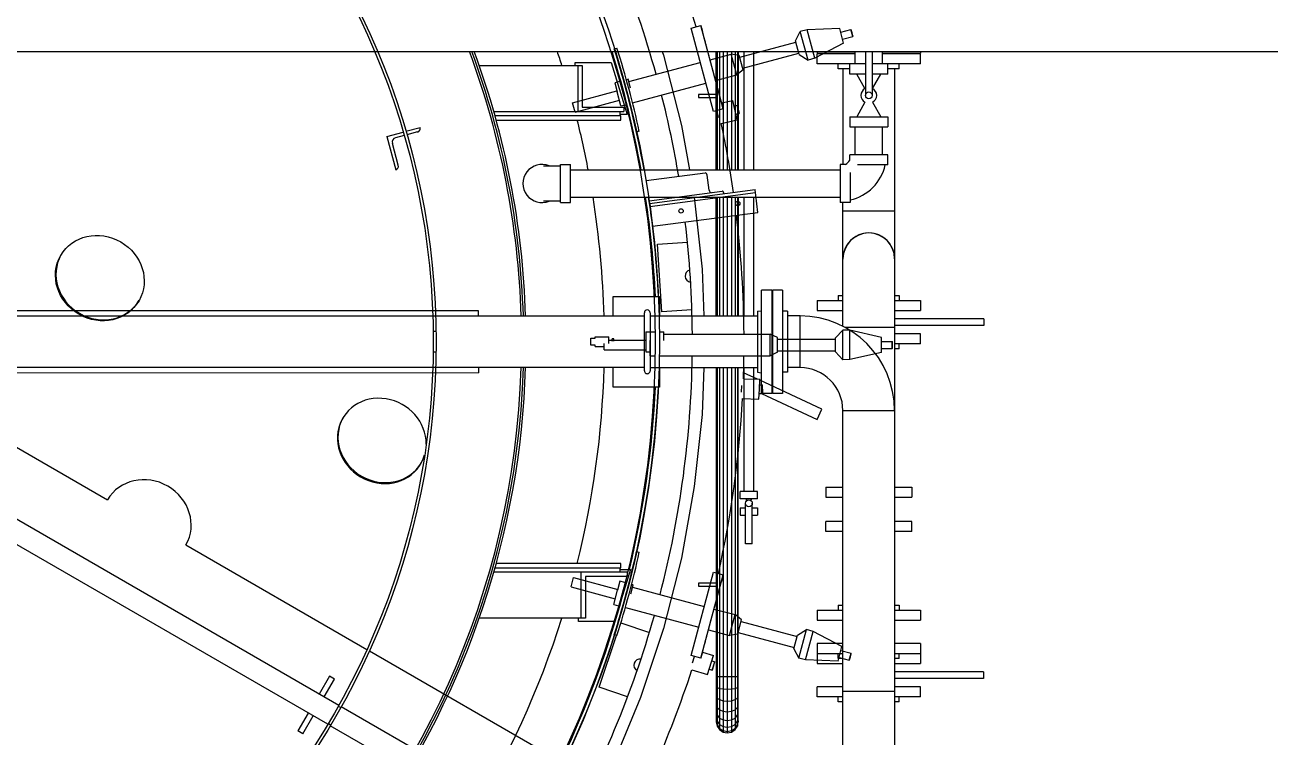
# Model space of a CAD drawing. Header units: metres. Extents: x 0 to 63075, y 0 to 44550.
# Drawn here: x 54203.9 to 54617.4, y 38887.9 to 39124.4 of the extents above; entities that cross this region are included whole.
import ezdxf

# ---------------------------------------------------------------- set-up
doc = ezdxf.new("R2010")
doc.units = ezdxf.units.M
doc.header["$LTSCALE"] = 75
for name, color, linetype in [('GSB', 7, 'Continuous'), ('ML6', 1, 'Continuous'), ('SDM', 7, 'Continuous'), ('SL1', 8, 'Continuous')]:
    doc.layers.add(name, color=color, linetype=linetype)
doc.styles.add('ROMANS', font='ROMANS.SHX')
doc.dimstyles.new('75___1-75', dxfattribs={"dimscale": 75, "dimtxt": 2.5, "dimasz": 2, "dimexe": 1.5, "dimexo": 1, "dimgap": 0.5, "dimtad": 1, "dimdec": 0, "dimzin": 12, "dimtxsty": 'ROMANS', "dimcen": 0, "dimclrd": 256, "dimclre": 256, "dimclrt": 3, "dimazin": 3, "dimtfac": 1, "dimtdec": 0, "dimtmove": 0, "dimatfit": 0, "dimfxl": 1, "dimlwd": -1, "dimlwe": -1, "dimarcsym": 0})

# ---------------------------------------------------------------- blocks, each defined once
blk = doc.blocks.new('A$C6bae614f')
at = {"layer": 'SL1'}
for p, q in [((376590.2, 35347.8), (376611.7, 35353.5)), ((376661, 35169.3), (376611.7, 35353.5)), ((376639.6, 35163.5), (376590.2, 35347.8)), ((376820.7, 35319.7), (376831.6, 35340.5)), ((376847, 35344.3), (376831.6, 35340.5)), ((376848.6, 35277.2), (376831.6, 35340.5)), ((376918.6, 35347.3), (376847, 35344.3)), ((376863.8, 35281.6), (376847, 35344.3)), ((376927.3, 35314.8), (376918.6, 35347.3)), ((376920.9, 35338.5), (376943.4, 35344.6)), ((376924.9, 35323.6), (376947.5, 35329.5)), ((376947.5, 35329.5), (376943.4, 35344.6)), ((376944.3, 35344), (376943.4, 35344.6)), ((376946.1, 35337.2), (376944.3, 35344)), ((376947.9, 35330.5), (376946.1, 35337.2)), ((376947.9, 35330.5), (376947.5, 35329.5)), ((371508.3, 35296), (387557.8, 35295.5)), ((376420.1, 35302.2), (376426.2, 35303.8)), ((376526.4, 35295.9), (376529, 35288.1)), ((376645.7, 35034.3), (376645.7, 35295.8)), ((376647.6, 35295.8), (376647.5, 35034.3)), ((376652.8, 35295.8), (376652.8, 35034.3)), ((376660.8, 35295.8), (376660.7, 35034.3)), ((376670.1, 35295.8), (376670.1, 35034.3)), ((376679.4, 35295.8), (376679.4, 35034.3)), ((376687.3, 35295.8), (376687.3, 35034.3)), ((376692.6, 35295.8), (376692.6, 35034.3)), ((376694.5, 35295.8), (376694.5, 35034.3)), ((376697.7, 35283.8), (376821.4, 35317)), ((376707.3, 35034.3), (376707.3, 35295.8)), ((376728.6, 35034.3), (376728.6, 35295.8)), ((376828.8, 35289.7), (376820.7, 35319.7)), ((376927.3, 35314.8), (376863.8, 35281.6)), ((376868.7, 35295.8), (376868.7, 35292.7)), ((376952.8, 35268.6), (376952.8, 35295.8)), ((376975.5, 35295.8), (376975.5, 35199.1)), ((376990.5, 35295.8), (376990.5, 35199.1)), ((377013.1, 35268.6), (377013.1, 35295.8)), ((377097.3, 35295.8), (377097.3, 35292.7)), ((376333.4, 35272.1), (376413.4, 35272.1)), ((376333.4, 35265), (376333.4, 35272.1)), ((376413.4, 35272.1), (376448.4, 35157.1)), ((376452.1, 35229.6), (376610.5, 35272)), ((376529, 35288.1), (376568.7, 35132.4)), ((376632, 35277.8), (376678.7, 35290.3)), ((376691.1, 35244.2), (376678.7, 35290.3)), ((376696.7, 35287.3), (376678.7, 35290.3)), ((376705.2, 35255.8), (376696.7, 35287.3)), ((376704.2, 35259.3), (376828, 35292.4)), ((376828.8, 35289.7), (376848.6, 35277.2)), ((376863.8, 35281.6), (376848.6, 35277.2)), ((376868.7, 35292.7), (376952.8, 35292.7)), ((376952.8, 35291.1), (376868.7, 35291.1)), ((376868.7, 35268.8), (376868.7, 35291.1)), ((376952.8, 35268.8), (376868.7, 35268.8)), ((376915.5, 35257.8), (376915.5, 35268.8)), ((376975.5, 35268.6), (376940.9, 35268.6)), ((376940.9, 35246.3), (376940.9, 35268.6)), ((377025, 35268.6), (376990.5, 35268.6)), ((377013.1, 35292.7), (377097.3, 35292.7)), ((377097.3, 35291.1), (377013.1, 35291.1)), ((377097.3, 35268.8), (377013.1, 35268.8)), ((377025, 35246.3), (377025, 35268.6)), ((377050.4, 35257.8), (377050.4, 35268.8)), ((377097.3, 35268.8), (377097.3, 35291.1)), ((376121.6, 35265), (376349.3, 35265)), ((376339.7, 35265), (376339.7, 35163.4)), ((376349.3, 35265), (376349.3, 35173)), ((376644.3, 35231.7), (376691.1, 35244.2)), ((376705.2, 35255.8), (376691.1, 35244.2)), ((376940.9, 35257.8), (376915.5, 35257.8)), ((376925.8, 35257.8), (376925.8, 35046.2)), ((376975.5, 35246.3), (376940.9, 35246.3)), ((376974.5, 35214.2), (376956.5, 35246.3)), ((377025, 35246.3), (376990.5, 35246.3)), ((376991.4, 35214.2), (377009.4, 35246.3)), ((377050.4, 35257.8), (377025, 35257.8)), ((377040.1, 35257.8), (377040.1, 33729.7)), ((376431.8, 35229.6), (376421.3, 35226.8)), ((376421.3, 35226.8), (376426.5, 35207.2)), ((376441, 35232.1), (376441, 35232.1)), ((376450.7, 35234.7), (376447, 35233.7)), ((376456, 35215.1), (376450.7, 35234.7)), ((376460.7, 35182.5), (376622.9, 35225.9)), ((376328.2, 35182.7), (376426.1, 35208.9)), ((376333.7, 35162.2), (376431.6, 35188.4)), ((376435, 35175.6), (376426.5, 35207.2)), ((376606.6, 35200.9), (376606.6, 35194.6)), ((376645.7, 35200.9), (376606.6, 35200.9)), ((376606.6, 35194.6), (376645.7, 35194.6)), ((376657.6, 35182.3), (376682.4, 35188)), ((376692.3, 35145.2), (376682.4, 35188)), ((376153.8, 35163.4), (376441.3, 35163.4)), ((376333.7, 35162.2), (376328.2, 35182.7)), ((376349.3, 35173), (376441.3, 35173)), ((376432.8, 35163.4), (376432.8, 35153.9)), ((376435, 35175.6), (376445.4, 35178.4)), ((376441.3, 35173), (376441.3, 35163.4)), ((376661, 35169.3), (376639.6, 35163.5)), ((376646.8, 35164.1), (376650.1, 35149.9)), ((376685.2, 35176), (376692, 35177.6)), ((376689.5, 35157.2), (376696.3, 35158.8)), ((376696.3, 35158.8), (376692, 35177.6)), ((376694.2, 35168.2), (376692, 35177.6)), ((376694.2, 35168.2), (376696.3, 35158.8)), ((376974.5, 35183.9), (376956.5, 35151.8)), ((376991.4, 35183.9), (377009.4, 35151.8)), ((376435.1, 35153.9), (376156.5, 35153.9)), ((376159.1, 35144.4), (376435.1, 35144.4)), ((376448.4, 35157.1), (376432.8, 35157.1)), ((376435.1, 35144.4), (376435.1, 35153.9)), ((376568.7, 35132.4), (376586.4, 35034.3)), ((376656.8, 35136.9), (376692.3, 35145.2)), ((376940.9, 35151.8), (377025, 35151.8)), ((376940.9, 35151.8), (376940.9, 35129.6)), ((377025, 35151.8), (377025, 35129.6)), ((375917.2, 35108.2), (375953.6, 35117.9)), ((375917.2, 35108.2), (375936.9, 35034.6)), ((375955.8, 35110.2), (375936.7, 35105.1)), ((375959.7, 35119.6), (375990.8, 35127.9)), ((375985.1, 35118.1), (375961.9, 35111.9)), ((376475.6, 35119.6), (376469.5, 35118)), ((376940.9, 35129.6), (377025, 35129.6)), ((376952.8, 35067.7), (376952.8, 35129.6)), ((377013.1, 35067.7), (377013.1, 35129.6)), ((375942.6, 35044.4), (375929.6, 35092.9)), ((377025, 35067.7), (376940.9, 35067.7)), ((376940.9, 35055.6), (376940.9, 35067.7)), ((377025, 35045.4), (377025, 35067.7)), ((376264.1, 35043), (376301.4, 35043)), ((376301.4, 34962.1), (376301.4, 35046.2)), ((376301.4, 35046.2), (376323.6, 35046.2)), ((376323.6, 34962.1), (376323.6, 35046.2)), ((376323.6, 35034.3), (376919.5, 35034.3)), ((376621.5, 35027.4), (376490.4, 35010.2)), ((376630, 34989.8), (376625.6, 35022.9)), ((376919.5, 35046.2), (376919.5, 34962.1)), ((376931.6, 35046.2), (376919.5, 35046.2)), ((376941.7, 35028.8), (376941.7, 34962.1)), ((377025, 35045.4), (376958.3, 35045.4)), ((376301.4, 34965.3), (376264.1, 34965.3)), ((376323.6, 34974), (376919.5, 34974)), ((376497.3, 34966.2), (376658.5, 34987.5)), ((376498.2, 34960), (376731.4, 34990.7)), ((376499.2, 34953.7), (376732.2, 34984.4)), ((376597.2, 34974), (376614.3, 34814.7)), ((376645.7, 34711.3), (376645.7, 34974)), ((376647.5, 34974), (376647.5, 34711.3)), ((376652.8, 34974), (376652.8, 34711.3)), ((376660.7, 34974), (376660.7, 34711.3)), ((376662.8, 34981.6), (376662.6, 34983)), ((376670.1, 34974), (376670.1, 34711.3)), ((376679.4, 34974), (376679.4, 34711.3)), ((376687.3, 34974), (376687.3, 34711.3)), ((376692.6, 34974), (376692.6, 34711.3)), ((376694.5, 34974), (376694.5, 34711.3)), ((376707.3, 34711.3), (376707.3, 34974)), ((376728.6, 34711.3), (376728.6, 34974)), ((376731.5, 34989.3), (376731.4, 34990.7)), ((376732.2, 34984.4), (376731.5, 34989.3)), ((376733, 34978.4), (376732.2, 34984.4)), ((376738, 34940.3), (376733, 34978.4)), ((376301.4, 34962.1), (376323.6, 34962.1)), ((376498.4, 34960), (376498.5, 34958.6)), ((376498.5, 34958.6), (376500, 34947.7)), ((376500, 34947.7), (376504.3, 34914.6)), ((376505, 34909.6), (376738, 34940.3)), ((376941.7, 34962.1), (376919.5, 34962.1)), ((376925.8, 34688.6), (376925.8, 34962.1)), ((377040.1, 34942.7), (376925.8, 34942.7)), ((376504.3, 34914.6), (376505, 34909.6)), ((376515.6, 34870), (376582, 34874.3)), ((376525.4, 34720.3), (376515.6, 34870)), ((376614.3, 34814.7), (376618, 34711.3)), ((376418.1, 34754.2), (376520.1, 34754.2)), ((376418.1, 34711.3), (376418.1, 34754.2)), ((376520.1, 34754.2), (376520.1, 34711.3)), ((376746.1, 34539.9), (376746.1, 34768.5)), ((376768.5, 34768.5), (376746.1, 34768.5)), ((376768.5, 34768.5), (376768.5, 34539.9)), ((376770.1, 34768.5), (376770.1, 34539.9)), ((376792.4, 34768.5), (376770.1, 34768.5)), ((376792.4, 34768.5), (376792.4, 34539.9)), ((376868.7, 34745.5), (376925.8, 34745.5)), ((376868.7, 34745.5), (376868.7, 34723.2)), ((376915.5, 34756.5), (376925.8, 34756.5)), ((376915.5, 34756.5), (376915.5, 34745.5)), ((377040.1, 34756.5), (377050.4, 34756.5)), ((377040.1, 34745.5), (377097.3, 34745.5)), ((377050.4, 34756.5), (377050.4, 34745.5)), ((377097.3, 34745.5), (377097.3, 34723.2)), ((376120.1, 34722.4), (374662.2, 34722.5)), ((376120.1, 34711.3), (376120.1, 34722.4)), ((376486.7, 34589.9), (376486.7, 34718.5)), ((376499.4, 34718.5), (376499.4, 34589.9)), ((376591.8, 34724.6), (376525.4, 34720.3)), ((376736.8, 34721.6), (376746.1, 34722.7)), ((376736.8, 34721.6), (376736.8, 34586.7)), ((376770.1, 34732.8), (376768.5, 34732.8)), ((376803.4, 34721.6), (376792.4, 34721.6)), ((376803.4, 34721.6), (376803.4, 34586.7)), ((376868.7, 34723.2), (376925.8, 34723.2)), ((377040.1, 34723.2), (377097.3, 34723.2)), ((374370.1, 34711.4), (376486.7, 34711.3)), ((376499.4, 34711.3), (376736.8, 34711.3)), ((376831, 34711.3), (376803.4, 34711.3)), ((376830.9, 34597), (376831, 34711.3)), ((377237, 34704.9), (377040.1, 34704.9)), ((377237, 34689.9), (377040.1, 34689.9)), ((377237, 34704.9), (377237, 34689.9)), ((376026.3, 34676.7), (376019.9, 34676.7)), ((376378.2, 34661.9), (376378.2, 34664.8)), ((376378.2, 34664.8), (376408.2, 34664.8)), ((376408.2, 34650.7), (376408.2, 34664.8)), ((376490.1, 34676.2), (376490.1, 34632.2)), ((376490.1, 34676.2), (376510.5, 34676.2)), ((376520, 34676.2), (376530.1, 34676.2)), ((376530.1, 34656.9), (376530.1, 34676.2)), ((376530.1, 34671.1), (376764.7, 34671.1)), ((376764.7, 34623.4), (376764.7, 34671.1)), ((376781.3, 34663.6), (376764.7, 34671.1)), ((376781.3, 34630.9), (376781.3, 34663.6)), ((376909.4, 34662.8), (376925.4, 34680)), ((376909.4, 34631.7), (376909.4, 34662.8)), ((376925.4, 34614.4), (376925.4, 34680)), ((376941.2, 34679.7), (376925.4, 34680)), ((377040.1, 34685.7), (376931.2, 34685.7)), ((376941.2, 34614.8), (376941.2, 34679.7)), ((377011.1, 34664), (376941.2, 34679.7)), ((377011.1, 34630.4), (377011.1, 34664)), ((377097.3, 34671.6), (377040.1, 34671.6)), ((377097.3, 34649.3), (377097.3, 34671.6)), ((376368.2, 34661.9), (376378.2, 34661.9)), ((376368.2, 34646.4), (376368.2, 34661.9)), ((376378.2, 34646.4), (376368.2, 34646.4)), ((376378.2, 34643.5), (376378.2, 34646.4)), ((376378.2, 34643.5), (376398.2, 34643.5)), ((376398.2, 34636.6), (376398.2, 34650.7)), ((376398.2, 34636.6), (376490.1, 34636.6)), ((376408.2, 34657.9), (376415.7, 34657.9)), ((376415.7, 34657.7), (376415.7, 34660.7)), ((376415.7, 34660.7), (376418.9, 34660.7)), ((376418.9, 34660.6), (376415.7, 34660.6)), ((376418.9, 34656.2), (376415.7, 34656.2)), ((376415.7, 34655.8), (376415.7, 34656.2)), ((376418.9, 34660.6), (376418.9, 34660.7)), ((376418.9, 34657.7), (376418.9, 34660.6)), ((376418.9, 34657.9), (376490.1, 34657.9)), ((376418.9, 34655.8), (376418.9, 34656.2)), ((376499.6, 34623.4), (376499.6, 34656.9)), ((376781.3, 34659.9), (376909.4, 34659.9)), ((377011.1, 34655), (377034.4, 34655.1)), ((377011.1, 34639.5), (377034.4, 34639.4)), ((377034.4, 34639.4), (377034.4, 34655.1)), ((377035.1, 34654.2), (377034.4, 34655.1)), ((377035.1, 34640.3), (377034.4, 34639.4)), ((377035.1, 34640.3), (377035.1, 34654.2)), ((377097.3, 34649.3), (377040.1, 34649.3)), ((377050.4, 34638.3), (377040.1, 34638.3)), ((377050.4, 34638.3), (377050.4, 34649.3)), ((376019.9, 34631.7), (376026.3, 34631.7)), ((376490.1, 34632.2), (376499.6, 34632.2)), ((376499.6, 34623.4), (376510.3, 34623.4)), ((376519.9, 34623.4), (376764.7, 34623.4)), ((376781.3, 34630.9), (376764.7, 34623.4)), ((376781.3, 34634.5), (376909.4, 34634.5)), ((376909.4, 34631.7), (376925.4, 34614.4)), ((376941.2, 34614.8), (376925.4, 34614.4)), ((377011.1, 34630.4), (376941.2, 34614.8)), ((376486.7, 34597), (374370.1, 34597.1)), ((374662.2, 34586), (376120.1, 34585.9)), ((376120.1, 34597), (376120.1, 34585.9)), ((376418.1, 34554.2), (376418.1, 34597)), ((376499.4, 34597), (376736.8, 34597)), ((376520.1, 34597), (376520.1, 34554.2)), ((376618, 34597), (376614.3, 34493.7)), ((376645.7, 34597), (376645.6, 33816.3)), ((376647.5, 34597), (376647.5, 33807.2)), ((376652.8, 34597), (376652.8, 33796.5)), ((376660.7, 34597), (376660.7, 33791.2)), ((376670.1, 34597), (376670, 33789.4)), ((376679.4, 34597), (376679.4, 33794.3)), ((376687.3, 34597), (376687.3, 33799.4)), ((376692.6, 34597), (376692.6, 33804.4)), ((376694.4, 33816.3), (376694.5, 34597)), ((376736.9, 34571.5), (376706.2, 34585.9)), ((376707.3, 34323.1), (376707.3, 34597)), ((376728.6, 34323.1), (376728.6, 34597)), ((376736.8, 34586.7), (376746.1, 34585.6)), ((376803.4, 34586.7), (376792.4, 34586.7)), ((376830.9, 34597), (376803.4, 34597)), ((374849.7, 34565), (375300.1, 34305)), ((376520.1, 34554.2), (376418.1, 34554.2)), ((376701.2, 34557.5), (376700.7, 34542.9)), ((376705.8, 34572.6), (376741.7, 34571.4)), ((376741, 34549.4), (376741.7, 34571.4)), ((376741.3, 34559.1), (376748.3, 34558.8)), ((376879.4, 34505.1), (376741.7, 34569.3)), ((376747.6, 34539.5), (376748.3, 34558.8)), ((376748, 34549.1), (376748.3, 34558.8)), ((376770.1, 34575.5), (376768.5, 34575.5)), ((375810.9, 33850.2), (374642, 34525.1)), ((376703.8, 34528.6), (376740.2, 34527.4)), ((376740.2, 34527.4), (376741, 34549.4)), ((376740.7, 34539.7), (376747.6, 34539.5)), ((376745.4, 34539.6), (376868.7, 34482.1)), ((376768.5, 34539.9), (376746.1, 34539.9)), ((376748, 34549.1), (376747.6, 34539.5)), ((376792.4, 34539.9), (376770.1, 34539.9)), ((376868.7, 34482.1), (376879.4, 34505.1)), ((376925.8, 33729.7), (376925.8, 34502.2)), ((376925.8, 34502.2), (377040.1, 34502.2)), ((375786.8, 33808.4), (374617.8, 34483.3)), ((376614.3, 34493.7), (376597.2, 34334)), ((376597.2, 34334), (376568.6, 34175.9)), ((376887.7, 34332.7), (376925.8, 34332.7)), ((376887.7, 34332.7), (376887.7, 34310.4)), ((377040.1, 34332.7), (377078.2, 34332.7)), ((377078.2, 34332.7), (377078.2, 34310.4)), ((376737, 34323.1), (376698.9, 34323.1)), ((376698.9, 34307.2), (376698.9, 34323.1)), ((376737, 34307.2), (376698.9, 34307.2)), ((376714, 34303.5), (376711.8, 34307.2)), ((376721.8, 34303.5), (376724.1, 34307.2)), ((376737, 34307.2), (376737, 34323.1)), ((376887.7, 34310.4), (376925.8, 34310.4)), ((377040.1, 34310.4), (377078.2, 34310.4)), ((376698.9, 34286.9), (376710.4, 34286.9)), ((376698.9, 34286.9), (376698.9, 34271.1)), ((376710.4, 34207.1), (376710.4, 34297.1)), ((376725.4, 34207.1), (376725.4, 34297.1)), ((376725.4, 34286.9), (376737, 34286.9)), ((376737, 34286.9), (376737, 34271.1)), ((376698.9, 34271.1), (376710.4, 34271.1)), ((376725.4, 34271.1), (376737, 34271.1)), ((376925.8, 34257), (376887.7, 34257)), ((376887.7, 34234.7), (376887.7, 34257)), ((377078.2, 34257), (377040.1, 34257)), ((377078.2, 34234.7), (377078.2, 34257)), ((376925.8, 34234.7), (376887.7, 34234.7)), ((377078.2, 34234.7), (377040.1, 34234.7)), ((375473.3, 34205), (375873.3, 33974)), ((376725.4, 34207.1), (376710.4, 34207.1)), ((376469.4, 34190.4), (376475.5, 34188.7)), ((376568.6, 34175.9), (376528.9, 34020.3)), ((376448.6, 34144.9), (376153.8, 34144.9)), ((376156.5, 34154.4), (376435, 34154.4)), ((376435, 34164), (376159.1, 34164)), ((376347, 34043.3), (376347, 34144.9)), ((376456, 34150.9), (376421, 34035.9)), ((376432.7, 34154.4), (376432.7, 34144.9)), ((376432.7, 34150.9), (376456, 34150.9)), ((376435, 34154.4), (376435, 34164)), ((376448.6, 34144.9), (376448.6, 34135.4)), ((376590.2, 33960.6), (376639.5, 34144.8)), ((376611.6, 33954.8), (376661, 34139)), ((376639.5, 34144.8), (376661, 34139)), ((376324.6, 34112.3), (376330.1, 34132.8)), ((376324.6, 34112.3), (376422.5, 34086.1)), ((376330.1, 34132.8), (376427.9, 34106.6)), ((376356.6, 34135.4), (376356.6, 34043.3)), ((376448.6, 34135.4), (376356.6, 34135.4)), ((376432.8, 34124.5), (376427.5, 34104.9)), ((376443.3, 34121.7), (376432.8, 34124.5)), ((376452.4, 34119.2), (376452.4, 34119.2)), ((376457, 34097), (376462.2, 34116.6)), ((376462.2, 34116.6), (376458.5, 34117.6)), ((376460.8, 34111.5), (376619.3, 34069.1)), ((376606.6, 34120.1), (376606.6, 34113.8)), ((376645.7, 34120.1), (376606.6, 34120.1)), ((376606.6, 34113.8), (376645.7, 34113.8)), ((376419, 34073.3), (376427.5, 34104.9)), ((376419, 34073.3), (376429.4, 34070.5)), ((376444.7, 34066.4), (376606.9, 34022.9)), ((376640.7, 34063.3), (376687.4, 34050.8)), ((376868.6, 34060.7), (376925.8, 34060.7)), ((376868.6, 34060.7), (376868.6, 34038.3)), ((376915.5, 34071.6), (376925.8, 34071.6)), ((376915.5, 34071.6), (376915.5, 34060.7)), ((377040.1, 34071.6), (377050.4, 34071.6)), ((377040.1, 34060.7), (377097.2, 34060.7)), ((377050.4, 34071.6), (377050.4, 34060.7)), ((377097.2, 34060.7), (377097.2, 34038.3)), ((376356.6, 34043.3), (376121.6, 34043.3)), ((376341, 34035.9), (376341, 34043.3)), ((376421, 34035.9), (376341, 34035.9)), ((376434.8, 34032.4), (376434.8, 34032.5)), ((376434.8, 34032.5), (376497.8, 34011.1)), ((376675.1, 34004.7), (376687.4, 34050.8)), ((376701.6, 34039.2), (376687.4, 34050.8)), ((376693.1, 34007.6), (376701.6, 34039.2)), ((376700.6, 34035.7), (376824.4, 34002.5)), ((376868.6, 34038.3), (376925.8, 34038.3)), ((377040.1, 34038.3), (377097.2, 34038.3)), ((376386.6, 33890.5), (376425.4, 34004.7)), ((376426.2, 34004.5), (376420.1, 34006.1)), ((376528.9, 34020.3), (376478.2, 33867.9)), ((376628.3, 34017.2), (376675.1, 34004.7)), ((376693.1, 34007.6), (376675.1, 34004.7)), ((376694, 34011.1), (376817.8, 33978)), ((376817.1, 33975.2), (376825.1, 34005.3)), ((376825.1, 34005.3), (376845, 34017.8)), ((376828, 33954.4), (376845, 34017.8)), ((376843.4, 33950.7), (376860.2, 34013.4)), ((376860.2, 34013.4), (376845, 34017.8)), ((376923.7, 33980.2), (376860.2, 34013.4)), ((376817.1, 33975.2), (376828, 33954.4)), ((376868.6, 33986.8), (376868.6, 33942.8)), ((376925.8, 33986.8), (376868.6, 33986.8)), ((376915, 33947.7), (376923.7, 33980.2)), ((377097.2, 33986.8), (377040.1, 33986.8)), ((377097.2, 33986.8), (377097.2, 33942.8)), ((375878.9, 33970.8), (376299.7, 33727.8)), ((376611.6, 33954.8), (376590.2, 33960.6)), ((376596.8, 33957.4), (376592.5, 33943.5)), ((376615.1, 33967.8), (376639.5, 33960.4)), ((376626.6, 33918.3), (376639.5, 33960.4)), ((376635.9, 33948.6), (376642.6, 33946.5)), ((376636.9, 33928), (376642.6, 33946.5)), ((376639.8, 33937.3), (376642.6, 33946.5)), ((376843.4, 33950.7), (376828, 33954.4)), ((376915, 33947.7), (376843.4, 33950.7)), ((376925.8, 33964.4), (376868.6, 33964.4)), ((376915.5, 33953.5), (376915.5, 33964.4)), ((376925.8, 33953.5), (376915.5, 33953.5)), ((376917.3, 33956.4), (376939.8, 33950.3)), ((376921.3, 33971.4), (376943.9, 33965.5)), ((376939.8, 33950.3), (376943.9, 33965.5)), ((376940.6, 33951), (376939.8, 33950.3)), ((376940.6, 33951), (376942.5, 33957.7)), ((376942.5, 33957.7), (376944.3, 33964.5)), ((376944.3, 33964.5), (376943.9, 33965.5)), ((377097.2, 33964.4), (377040.1, 33964.4)), ((377050.4, 33953.5), (377040.1, 33953.5)), ((377050.4, 33953.5), (377050.4, 33964.4)), ((376591.8, 33928.9), (376626.6, 33918.3)), ((376630.2, 33930.1), (376636.9, 33928)), ((376639.8, 33937.3), (376636.9, 33928)), ((376868.6, 33942.8), (376925.8, 33942.8)), ((377040.1, 33942.8), (377097.2, 33942.8)), ((377236.9, 33924.5), (377040.1, 33924.5)), ((377236.9, 33924.5), (377236.9, 33909.5)), ((375790.7, 33914.8), (375767.8, 33875.1)), ((375778.8, 33868.8), (375801.7, 33908.5)), ((375801.7, 33908.5), (375790.7, 33914.8)), ((376645.6, 33913.8), (376694.4, 33913.8)), ((376645.6, 33891.5), (376647.5, 33889.4)), ((376692.6, 33889.4), (376694.4, 33891.5)), ((376925.8, 33891.2), (376868.6, 33891.2)), ((376868.6, 33868.9), (376868.6, 33891.2)), ((377236.9, 33909.5), (377040.1, 33909.5)), ((377097.2, 33891.2), (377040.1, 33891.2)), ((377097.2, 33868.9), (377097.2, 33891.2)), ((376449.6, 33869), (376386.6, 33890.5)), ((376478.2, 33867.9), (376416.7, 33719.5)), ((376645.6, 33870.4), (376647.5, 33866.3)), ((376647.5, 33889.4), (376652.8, 33887.7)), ((376647.5, 33866.3), (376652.8, 33862.9)), ((376652.8, 33887.7), (376660.7, 33886.5)), ((376660.7, 33886.5), (376670, 33886.1)), ((376670, 33886.1), (376679.4, 33886.5)), ((376679.4, 33886.5), (376687.3, 33887.7)), ((376687.3, 33887.7), (376692.6, 33889.4)), ((376687.3, 33862.9), (376692.6, 33866.3)), ((376692.6, 33866.3), (376694.4, 33870.4)), ((376925.8, 33868.9), (376868.6, 33868.9)), ((376915.5, 33857.9), (376915.5, 33868.9)), ((376925.8, 33881.7), (377040.1, 33881.7)), ((377097.2, 33868.9), (377040.1, 33868.9)), ((377050.4, 33857.9), (377050.4, 33868.9)), ((375810.1, 33848.8), (375815.6, 33845.6)), ((376235.7, 33604.9), (375816.4, 33847)), ((376645.6, 33851.4), (376647.5, 33845.6)), ((376647.5, 33845.6), (376652.8, 33840.7)), ((376652.8, 33862.9), (376660.7, 33860.6)), ((376652.8, 33840.7), (376660.7, 33837.4)), ((376660.7, 33860.6), (376670, 33859.8)), ((376660.7, 33837.4), (376670, 33836.2)), ((376670, 33859.8), (376679.4, 33860.6)), ((376670, 33836.2), (376679.4, 33837.4)), ((376679.4, 33860.6), (376687.3, 33862.9)), ((376679.4, 33837.4), (376687.3, 33840.7)), ((376687.3, 33840.7), (376692.6, 33845.6)), ((376692.6, 33845.6), (376694.4, 33851.4)), ((376925.8, 33857.9), (376915.5, 33857.9)), ((377050.4, 33857.9), (377040.1, 33857.9)), ((375743.6, 33833.3), (375720.7, 33793.6)), ((375731.7, 33787.2), (375754.6, 33826.9)), ((375793.1, 33806.6), (375787.6, 33809.8)), ((376645.6, 33835.6), (376647.5, 33828.3)), ((376645.6, 33823.7), (376647.5, 33815.3)), ((376645.6, 33816.3), (376647.5, 33807.2)), ((376645.6, 33816.3), (376645.6, 33813.8)), ((376645.6, 33813.8), (376647.5, 33804.4)), ((376647.5, 33828.3), (376652.8, 33822.1)), ((376647.5, 33815.3), (376652.8, 33808.1)), ((376652.8, 33822.1), (376660.7, 33818)), ((376660.7, 33818), (376670, 33816.5)), ((376670, 33816.5), (376679.4, 33818)), ((376679.4, 33818), (376687.3, 33822.1)), ((376687.3, 33822.1), (376692.6, 33828.3)), ((376687.3, 33808.1), (376692.6, 33815.3)), ((376692.6, 33828.3), (376694.4, 33835.6)), ((376692.6, 33815.3), (376694.4, 33823.7)), ((376692.6, 33807.2), (376694.4, 33816.3)), ((376692.6, 33804.4), (376694.4, 33813.8)), ((376694.4, 33816.3), (376694.4, 33813.8)), ((375731.7, 33787.2), (375720.7, 33793.6)), ((376202.2, 33568.5), (375792.3, 33805.2)), ((376647.5, 33807.2), (376652.8, 33799.4)), ((376647.5, 33807.2), (376647.5, 33804.4)), ((376647.5, 33804.4), (376652.8, 33796.5)), ((376652.8, 33808.1), (376660.7, 33803.4)), ((376652.8, 33799.4), (376660.7, 33794.3)), ((376652.8, 33796.5), (376660.7, 33791.2)), ((376660.7, 33803.4), (376670, 33801.7)), ((376660.7, 33794.3), (376670, 33792.5)), ((376660.7, 33791.2), (376670, 33789.4)), ((376670, 33801.7), (376679.4, 33803.4)), ((376670, 33792.5), (376679.4, 33794.3)), ((376670, 33789.4), (376679.4, 33791.2)), ((376679.4, 33803.4), (376687.3, 33808.1)), ((376679.4, 33794.3), (376687.3, 33799.4)), ((376679.4, 33791.2), (376687.3, 33796.5)), ((376679.4, 33794.3), (376679.4, 33791.2)), ((376687.3, 33799.4), (376692.6, 33807.2)), ((376687.3, 33796.5), (376692.6, 33804.4)), ((376687.3, 33799.4), (376687.3, 33796.5))]:
    blk.add_line(p, q, dxfattribs=at)
for centre, radius in [((374370.1, 34654.2), 2150), ((374370.1, 34654.2), 2140.5), ((374370.1, 34654.2), 1656.3), ((374370.1, 34654.2), 1650), ((376983, 35199.1), 7.5), ((376568, 34943.5), 4.76), ((376693.2, 34960), 4.76), ((376717.9, 34297.1), 7.5)]:
    blk.add_circle(centre, radius, dxfattribs=at)
for centre, radius, start, end in [((374370.1, 34654.2), 2222.8, 15.4353, 29.2043), ((374370.1, 34654.2), 2337.1, 17.3367, 26.9195), ((374370.1, 34654.2), 1855, 159.76, 358.2327), ((374370.1, 34654.2), 1845.2, 1.773, 20.348), ((374370.1, 34654.2), 1850, 1.7684, 20.2934), ((374370.1, 34654.2), 1855, 1.7636, 20.2363), ((374370.1, 34654.2), 2028.5, 17.5242, 18.4396), ((374370.1, 34654.2), 2143.5, 10.2139, 17.4175), ((374370.1, 34654.2), 2150, 12.4554, 17.5408), ((374370.1, 34654.2), 2150, 10.1827, 17.3632), ((374370.1, 34654.2), 2156.3, 12.4629, 17.5334), ((376983, 35199.1), 17.4, 119.2105, 240.7857), ((376983, 35199.1), 17.4, 299.2105, 60.7857), ((374370.1, 34654.2), 2222.8, 9.4626, 14.2043), ((374370.1, 34654.2), 2028.5, 10.7998, 13.9828), ((374370.1, 34654.2), 2337.1, 8.1208, 11.9195), ((375939.2, 35095.5), 10, 104.9981, 194.9981), ((375983.1, 35125.8), 8, 284.9981, 14.9981), ((376919.5, 35067.7), 24.6, 299.4074, 330.5888), ((375934.9, 35042.3), 8, 284.9981, 14.9981), ((376260.1, 35004.2), 42, 67.5869, 292.4094), ((376919.5, 35067.7), 102.4, 282.5324, 347.4638), ((374370.1, 34654.2), 2028.5, 1.6126, 9.0699), ((374370.1, 34654.2), 2143.5, 2.6721, 8.5794), ((374370.1, 34654.2), 2150, 2.664, 8.5533), ((374370.1, 34654.2), 2222.8, 0.4353, 6.8434), ((374370.1, 34654.2), 2337.1, 0.4139, 6.8754), ((376983, 34837.7), 57.1, 359.9981, 179.9981), ((376983, 34837.7), 57.2, 359.4622, 180.534), ((376590.3, 34799.7), 13.5, 103.0844, 264.4119), ((376493.1, 34718.5), 6.35, 359.9981, 179.9981), ((376830.9, 34502.2), 209.1, 359.9981, 89.9981), ((374370.1, 34654.2), 2150, 181.1828, 357.3322), ((374370.1, 34654.2), 2222.8, 345.4353, 359.2043), ((374370.1, 34654.2), 2337.1, 357.9982, 359.2431), ((374370.1, 34654.2), 1845.2, 270.072, 358.2233), ((374370.1, 34654.2), 1850, 270.0718, 358.2279), ((374370.1, 34654.2), 2028.5, 346.0134, 358.3837), ((376493.1, 34589.9), 6.35, 179.9981, 359.9981), ((376830.9, 34502.2), 94.8, 359.9981, 89.9981), ((374370.1, 34654.2), 2143.5, 346.4192, 357.3242), ((374370.1, 34654.2), 2337.1, 347.3367, 356.9195), ((374370.1, 34654.2), 2150, 342.4554, 347.5408), ((374370.1, 34654.2), 2156.3, 342.4629, 347.5334), ((374370.1, 34654.2), 2143.5, 286.3021, 345.1114), ((374370.1, 34654.2), 2028.5, 287.2423, 342.472), ((374370.1, 34654.2), 2222.8, 330.4353, 344.2043), ((376477, 33939), 13.5, 80.583, 241.9133), ((374370.1, 34654.2), 2337.1, 330.4139, 341.9195)]:
    blk.add_arc(centre, radius, start, end, dxfattribs=at)
for centre, major_axis, ratio, start_param, end_param in [((376622.1, 35022.5), (-0.65, 4.96), 0.707107, 4.712389, 6.283185), ((376634.2, 34990.3), (0.78, -5.95), 0.707107, 4.712389, 6.283185), ((376659.1, 34982.5), (-0.65, 4.96), 0.707107, 4.712389, 6.283185), ((375284, 34797.2), (86.6, -50), 0.92388, 3.154744, 6.270034), ((375906.3, 34435), (86.6, -50), 0.92388, 1.963495, 6.506829), ((375906.3, 34435), (86.6, -50), 0.92388, 0.480816, 1.963495), ((375907.5, 34437.1), (86.6, -50), 0.92388, 3.154744, 6.270034), ((375386.7, 34255), (-86.6, 50), 0.92388, 3.141593, 6.283185)]:
    blk.add_ellipse(centre, major_axis=major_axis, ratio=ratio, start_param=start_param, end_param=end_param, dxfattribs=at)
blk.add_ellipse((375282.8, 34795), major_axis=(86.6, -50), ratio=0.92388, dxfattribs=at)
for points, weights in [([(376611.7, 35353.5), (376624.1, 35305.3), (376630.9, 35279.8), (376635.8, 35261.3), (376640.8, 35242.7), (376647.7, 35217.3), (376661, 35169.3)], [0.021608823677, 0.0382600500922, 0.0549112765075, 0.0715625029227, 0.0549112765075, 0.0382600500923, 0.0216088236771]), ([(376661, 34139), (376647.7, 34091), (376640.8, 34065.6), (376635.8, 34047.1), (376630.8, 34028.5), (376624.1, 34003.1), (376611.6, 33954.8)], [0.0216088228753, 0.0382600486729, 0.0549112744705, 0.0715625002681, 0.0549112744706, 0.038260048673, 0.0216088228755])]:
    blk.add_rational_spline(points, weights, degree=3, knots=[0, 0, 0, 0, 0.5, 0.5, 0.5, 1, 1, 1, 1], dxfattribs=at)
blk = doc.blocks.new('zw$15D4')
at = {"layer": 'ML6', "xscale": 0.2502808837766805, "yscale": 0.2502808837766805, "zscale": 0.2502808837766805}
blk.add_blockref('A$C6bae614f', (-85544.74, -3177.34), dxfattribs=at)

msp = doc.modelspace()

# ---------------------------------------------------------------- block references
at = {"layer": 'GSB', "xscale": 0.6000000000000068, "yscale": 0.6000000000000068, "zscale": 0.6000000000000068}
msp.add_blockref('zw$15D4', (49200, 35721.63), dxfattribs=at)

# ---------------------------------------------------------------- leaders
at = {"layer": 'SDM'}
msp.add_leader([(51608.33, 37812.06), (59453.13, 42438.72), (62243.43, 42438.72)], dimstyle='75___1-75', override={"dimtad": 0}, dxfattribs=at)

doc.saveas('drawing.dxf')
